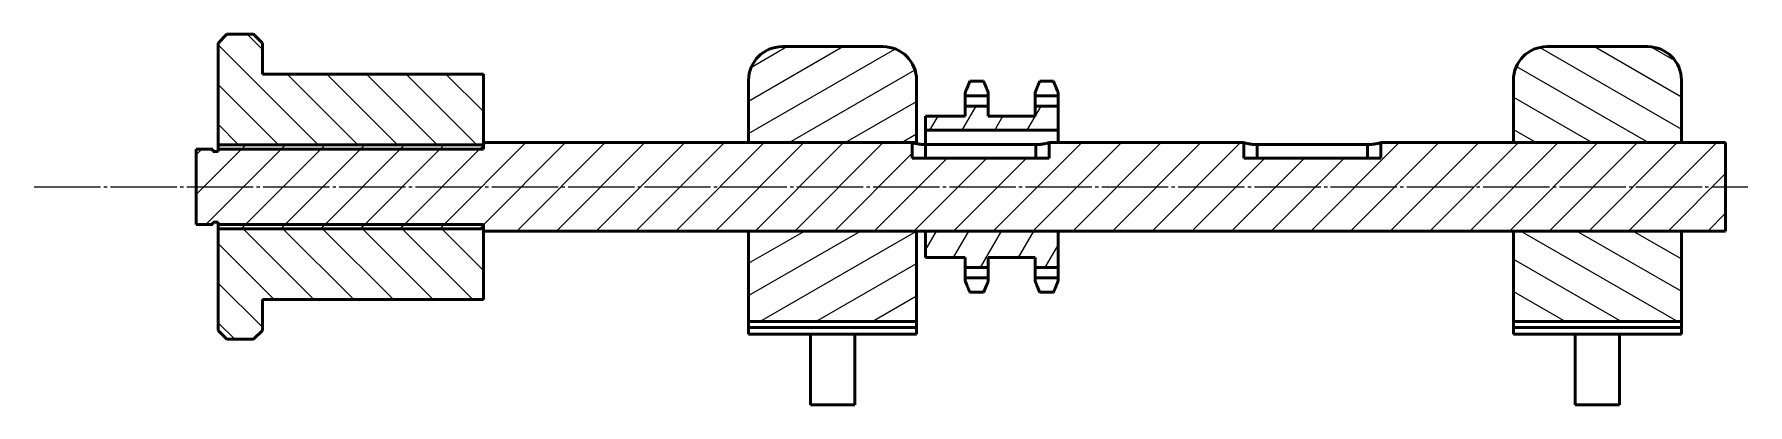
# Model space of a CAD drawing. Header units: millimetres. Extents: x 5184 to 5571, y 7292 to 7858.
# Drawn here: x 5183.8 to 5571.4, y 7292.2 to 7376 of the extents above.
import ezdxf

# ---------------------------------------------------------------- set-up
doc = ezdxf.new("R2010")
doc.units = ezdxf.units.MM
doc.linetypes.add('JIS_08_15', pattern=[17.25, 15, -0.75, 0.75, -0.75])
for name, color, linetype, lineweight in [('ハッチング', 20, 'Continuous', 25), ('中心線', 4, 'JIS_08_15', 25), ('外形線', 7, 'Continuous', 50)]:
    doc.layers.add(name, color=color, linetype=linetype, lineweight=lineweight)
pattern_1 = [(45, (5096.1606, 7143.6026), (-4.49013, 4.49013), [])]
pattern_2 = [(60, (5096.1606, 7143.6026), (-5.49926, 3.175), [])]
pattern_3 = [(30, (5096.1606, 7143.6026), (-3.175, 5.49926), [])]
pattern_4 = [(150, (5096.1606, 7143.6026), (-3.175, -5.49926), [])]
pattern_5 = [(135, (5096.1606, 7143.6026), (-4.49013, -4.49013), [])]

msp = doc.modelspace()

# ---------------------------------------------------------------- hatches: boundary and pattern name
at = {"layer": 'ハッチング'}
h = msp.add_hatch(dxfattribs=at)
h.set_pattern_fill('ANSI31', color=256, scale=50.8, angle=90, style=0)
h.set_pattern_definition(pattern_5)
h.paths.add_polyline_path([(5227.42, 7375.96), (5225.42, 7373.96), (5225.42, 7350.96), (5285.42, 7350.96), (5285.42, 7366.96), (5235.42, 7366.96), (5235.42, 7373.96), (5233.42, 7375.96)])
h = msp.add_hatch(dxfattribs=at)
h.set_pattern_fill('ANSI31', color=256, scale=50.8, angle=-15, style=0)
h.set_pattern_definition(pattern_3)
h.paths.add_polyline_path([(5353.02, 7373.16), (5350.12, 7372.58), (5347.65, 7370.94), (5346, 7368.47), (5345.42, 7365.56), (5345.42, 7351.46), (5383.42, 7351.46), (5383.42, 7365.56), (5382.85, 7368.47), (5381.2, 7370.94), (5378.73, 7372.58), (5375.82, 7373.16)])
h = msp.add_hatch(dxfattribs=at)
h.set_pattern_fill('ANSI31', color=256, scale=50.8, angle=105, style=0)
h.set_pattern_definition(pattern_4)
h.paths.add_polyline_path([(5526.02, 7373.16), (5523.12, 7372.58), (5520.65, 7370.94), (5519, 7368.47), (5518.42, 7365.56), (5518.42, 7351.46), (5556.42, 7351.46), (5556.42, 7365.56), (5555.85, 7368.47), (5554.2, 7370.94), (5551.73, 7372.58), (5548.82, 7373.16)])
h = msp.add_hatch(dxfattribs=at)
h.set_pattern_fill('ANSI31', color=256, scale=50.8, angle=15, style=0)
h.set_pattern_definition(pattern_2)
h.paths.add_polyline_path([(5399.62, 7357.46), (5399.62, 7359.69), (5394.42, 7359.69), (5394.42, 7357.46), (5385.42, 7357.46), (5385.42, 7354.26), (5415.42, 7354.26), (5415.42, 7359.69), (5410.22, 7359.69), (5410.22, 7357.46)])
h = msp.add_hatch(dxfattribs=at)
h.set_pattern_fill('ANSI31', color=256, scale=50.8, style=0)
h.set_pattern_definition(pattern_1)
h.paths.add_polyline_path([(5382.42, 7347.96), (5382.42, 7351.46), (5285.42, 7351.46), (5285.42, 7349.96), (5225.42, 7349.96), (5225.42, 7349.46), (5224.22, 7349.46), (5224.22, 7349.96), (5220.42, 7349.96), (5220.42, 7332.96), (5224.22, 7332.96), (5224.22, 7333.46), (5225.42, 7333.46), (5225.42, 7332.96), (5285.42, 7332.96), (5285.42, 7331.46), (5566.42, 7331.46), (5566.42, 7351.46), (5488.42, 7351.46), (5488.42, 7347.96), (5457.42, 7347.96), (5457.42, 7351.46), (5413.42, 7351.46), (5413.42, 7347.96)])
h = msp.add_hatch(dxfattribs=at)
h.set_pattern_fill('ANSI31', color=256, scale=50.8, style=0)
h.set_pattern_definition(pattern_1)
h.paths.add_polyline_path([(5285.42, 7350.96), (5225.42, 7350.96), (5225.42, 7349.96), (5285.42, 7349.96)])
h = msp.add_hatch(dxfattribs=at)
h.set_pattern_fill('ANSI31', color=256, scale=50.8, style=0)
h.set_pattern_definition(pattern_1)
h.paths.add_polyline_path([(5225.42, 7331.96), (5285.42, 7331.96), (5285.42, 7332.96), (5225.42, 7332.96)])
h = msp.add_hatch(dxfattribs=at)
h.set_pattern_fill('ANSI31', color=256, scale=50.8, angle=90, style=0)
h.set_pattern_definition(pattern_5)
h.paths.add_polyline_path([(5225.42, 7308.96), (5227.42, 7306.96), (5233.42, 7306.96), (5235.42, 7308.96), (5235.42, 7315.96), (5285.42, 7315.96), (5285.42, 7331.96), (5225.42, 7331.96)])
h = msp.add_hatch(dxfattribs=at)
h.set_pattern_fill('ANSI31', color=256, scale=50.8, angle=-15, style=0)
h.set_pattern_definition(pattern_3)
h.paths.add_polyline_path([(5345.42, 7331.46), (5345.42, 7310.96), (5383.42, 7310.96), (5383.42, 7331.46)])
h = msp.add_hatch(dxfattribs=at)
h.set_pattern_fill('ANSI31', color=256, scale=50.8, angle=15, style=0)
h.set_pattern_definition(pattern_2)
h.paths.add_polyline_path([(5399.62, 7323.24), (5399.62, 7325.46), (5410.22, 7325.46), (5410.22, 7323.24), (5415.42, 7323.24), (5415.42, 7331.46), (5385.42, 7331.46), (5385.42, 7325.46), (5394.42, 7325.46), (5394.42, 7323.24)])
h = msp.add_hatch(dxfattribs=at)
h.set_pattern_fill('ANSI31', color=256, scale=50.8, angle=105, style=0)
h.set_pattern_definition(pattern_4)
h.paths.add_polyline_path([(5518.42, 7331.46), (5518.42, 7310.96), (5556.42, 7310.96), (5556.42, 7331.46)])

# ---------------------------------------------------------------- linework, layer by layer
at = {"layer": '中心線'}
msp.add_line((5183.83, 7341.46), (5571.42, 7341.46), dxfattribs=at)
at = {"layer": '外形線'}
for p, q in [((5227.42, 7375.96), (5225.42, 7373.96)), ((5233.42, 7375.96), (5227.42, 7375.96)), ((5235.42, 7373.96), (5233.42, 7375.96)), ((5225.42, 7373.96), (5225.42, 7350.96)), ((5235.42, 7366.96), (5235.42, 7373.96)), ((5375.82, 7373.16), (5353.02, 7373.16)), ((5548.82, 7373.16), (5526.02, 7373.16)), ((5285.42, 7366.96), (5235.42, 7366.96)), ((5285.42, 7350.96), (5285.42, 7366.96)), ((5345.42, 7365.56), (5345.42, 7351.46)), ((5383.42, 7351.46), (5383.42, 7365.56)), ((5395.46, 7365.32), (5398.58, 7365.32)), ((5411.26, 7365.32), (5414.38, 7365.32)), ((5518.42, 7365.56), (5518.42, 7351.46)), ((5556.42, 7351.46), (5556.42, 7365.56)), ((5394.42, 7362.04), (5394.42, 7362.79)), ((5394.42, 7359.69), (5394.42, 7362.04)), ((5399.62, 7362.04), (5394.42, 7362.04)), ((5399.62, 7362.79), (5399.62, 7362.04)), ((5399.62, 7362.04), (5399.62, 7359.69)), ((5410.22, 7362.04), (5410.22, 7362.79)), ((5415.42, 7362.04), (5410.22, 7362.04)), ((5410.22, 7359.69), (5410.22, 7362.04)), ((5415.42, 7362.79), (5415.42, 7362.04)), ((5415.42, 7362.04), (5415.42, 7359.69)), ((5385.42, 7357.46), (5385.42, 7354.26)), ((5394.42, 7357.46), (5385.42, 7357.46)), ((5394.42, 7359.69), (5394.42, 7357.46)), ((5399.62, 7359.69), (5394.42, 7359.69)), ((5399.62, 7357.46), (5399.62, 7359.69)), ((5410.22, 7357.46), (5399.62, 7357.46)), ((5410.22, 7359.69), (5410.22, 7357.46)), ((5415.42, 7359.69), (5410.22, 7359.69)), ((5415.42, 7354.26), (5415.42, 7359.69)), ((5385.42, 7351), (5385.42, 7354.26)), ((5385.42, 7354.26), (5415.42, 7354.26)), ((5415.42, 7354.26), (5415.42, 7351.46)), ((5220.42, 7349.96), (5220.42, 7332.96)), ((5224.22, 7349.96), (5220.42, 7349.96)), ((5224.22, 7349.46), (5224.22, 7349.96)), ((5225.42, 7349.46), (5224.22, 7349.46)), ((5225.42, 7350.96), (5285.42, 7350.96)), ((5225.42, 7350.96), (5225.42, 7349.96)), ((5285.42, 7350.96), (5225.42, 7350.96)), ((5225.42, 7349.96), (5225.42, 7349.46)), ((5285.42, 7349.96), (5225.42, 7349.96)), ((5225.42, 7349.96), (5285.42, 7349.96)), ((5285.42, 7351.46), (5285.42, 7349.96)), ((5382.42, 7351.46), (5285.42, 7351.46)), ((5285.42, 7349.96), (5285.42, 7350.96)), ((5345.42, 7351.46), (5383.42, 7351.46)), ((5382.42, 7347.96), (5382.42, 7351.46)), ((5383.42, 7351.46), (5383.42, 7351.21)), ((5410.42, 7351), (5385.42, 7351)), ((5385.42, 7351), (5410.42, 7351)), ((5385.42, 7351), (5385.42, 7347.96)), ((5410.42, 7351), (5410.42, 7347.96)), ((5413.42, 7351.46), (5413.42, 7347.96)), ((5457.42, 7351.46), (5413.42, 7351.46)), ((5457.42, 7347.96), (5457.42, 7351.46)), ((5460.42, 7351), (5460.42, 7347.96)), ((5460.42, 7351), (5485.42, 7351)), ((5485.42, 7351), (5485.42, 7347.96)), ((5488.42, 7351.46), (5488.42, 7347.96)), ((5566.42, 7351.46), (5488.42, 7351.46)), ((5518.42, 7351.46), (5556.42, 7351.46)), ((5566.42, 7331.46), (5566.42, 7351.46)), ((5413.42, 7347.96), (5382.42, 7347.96)), ((5488.42, 7347.96), (5457.42, 7347.96)), ((5224.22, 7333.46), (5225.42, 7333.46)), ((5224.22, 7332.96), (5224.22, 7333.46)), ((5225.42, 7333.46), (5225.42, 7332.96)), ((5220.42, 7332.96), (5224.22, 7332.96)), ((5225.42, 7332.96), (5285.42, 7332.96)), ((5225.42, 7332.96), (5225.42, 7331.96)), ((5285.42, 7332.96), (5225.42, 7332.96)), ((5225.42, 7331.96), (5225.42, 7308.96)), ((5285.42, 7331.96), (5225.42, 7331.96)), ((5225.42, 7331.96), (5285.42, 7331.96)), ((5285.42, 7332.96), (5285.42, 7331.46)), ((5285.42, 7331.96), (5285.42, 7332.96)), ((5285.42, 7315.96), (5285.42, 7331.96)), ((5285.42, 7331.46), (5566.42, 7331.46)), ((5383.42, 7331.46), (5345.42, 7331.46)), ((5345.42, 7331.46), (5345.42, 7310.96)), ((5383.42, 7310.96), (5383.42, 7331.46)), ((5385.42, 7331.46), (5385.42, 7325.46)), ((5415.42, 7331.46), (5385.42, 7331.46)), ((5415.42, 7323.24), (5415.42, 7331.46)), ((5556.42, 7331.46), (5518.42, 7331.46)), ((5518.42, 7331.46), (5518.42, 7310.96)), ((5556.42, 7310.96), (5556.42, 7331.46)), ((5385.42, 7325.46), (5394.42, 7325.46)), ((5394.42, 7325.46), (5394.42, 7323.24)), ((5394.42, 7320.88), (5394.42, 7323.24)), ((5394.42, 7323.24), (5399.62, 7323.24)), ((5399.62, 7325.46), (5410.22, 7325.46)), ((5399.62, 7323.24), (5399.62, 7325.46)), ((5399.62, 7323.24), (5399.62, 7320.88)), ((5410.22, 7325.46), (5410.22, 7323.24)), ((5410.22, 7320.88), (5410.22, 7323.24)), ((5410.22, 7323.24), (5415.42, 7323.24)), ((5415.42, 7323.24), (5415.42, 7320.88)), ((5394.42, 7320.13), (5394.42, 7320.88)), ((5399.62, 7320.88), (5394.42, 7320.88)), ((5399.62, 7320.88), (5399.62, 7320.13)), ((5410.22, 7320.13), (5410.22, 7320.88)), ((5415.42, 7320.88), (5410.22, 7320.88)), ((5415.42, 7320.88), (5415.42, 7320.13)), ((5235.42, 7315.96), (5285.42, 7315.96)), ((5235.42, 7308.96), (5235.42, 7315.96)), ((5398.58, 7317.61), (5395.46, 7317.61)), ((5414.38, 7317.61), (5411.26, 7317.61)), ((5345.42, 7310.96), (5345.42, 7309.66)), ((5345.42, 7310.96), (5383.42, 7310.96)), ((5383.42, 7309.66), (5383.42, 7310.96)), ((5518.42, 7310.96), (5518.42, 7309.66)), ((5518.42, 7310.96), (5556.42, 7310.96)), ((5556.42, 7309.66), (5556.42, 7310.96)), ((5225.42, 7308.96), (5227.42, 7306.96)), ((5227.42, 7306.96), (5233.42, 7306.96)), ((5233.42, 7306.96), (5235.42, 7308.96)), ((5383.42, 7309.66), (5345.42, 7309.66)), ((5345.42, 7308.16), (5345.42, 7309.66)), ((5345.42, 7308.16), (5383.42, 7308.16)), ((5359.42, 7308.16), (5359.42, 7292.16)), ((5369.42, 7308.16), (5369.42, 7292.16)), ((5383.42, 7309.66), (5383.42, 7308.16)), ((5556.42, 7309.66), (5518.42, 7309.66)), ((5518.42, 7308.16), (5518.42, 7309.66)), ((5518.42, 7308.16), (5556.42, 7308.16)), ((5532.42, 7308.16), (5532.42, 7292.16)), ((5542.42, 7308.16), (5542.42, 7292.16)), ((5556.42, 7309.66), (5556.42, 7308.16)), ((5366.51, 7292.16), (5359.42, 7292.16)), ((5369.42, 7292.16), (5366.51, 7292.16)), ((5537.42, 7292.16), (5532.42, 7292.16)), ((5542.42, 7292.16), (5537.42, 7292.16))]:
    msp.add_line(p, q, dxfattribs=at).dxf.unprotected_set("ltscale", 0)
for points in [[(5394.42, 7362.79), (5394.47, 7362.89), (5394.51, 7362.99), (5394.55, 7363.09), (5394.59, 7363.19), (5394.63, 7363.3), (5394.67, 7363.4), (5394.72, 7363.5), (5394.76, 7363.6), (5394.8, 7363.71), (5394.84, 7363.81), (5394.89, 7363.91), (5394.93, 7364.02), (5394.97, 7364.13), (5395.02, 7364.23), (5395.06, 7364.34), (5395.1, 7364.44), (5395.15, 7364.55), (5395.19, 7364.66), (5395.24, 7364.77), (5395.28, 7364.88), (5395.33, 7364.99), (5395.37, 7365.1), (5395.42, 7365.21), (5395.46, 7365.32)], [(5398.58, 7365.32), (5398.63, 7365.21), (5398.68, 7365.1), (5398.72, 7364.99), (5398.77, 7364.88), (5398.81, 7364.77), (5398.86, 7364.66), (5398.9, 7364.55), (5398.94, 7364.44), (5398.99, 7364.34), (5399.03, 7364.23), (5399.08, 7364.13), (5399.12, 7364.02), (5399.16, 7363.91), (5399.21, 7363.81), (5399.25, 7363.71), (5399.29, 7363.6), (5399.33, 7363.5), (5399.38, 7363.4), (5399.42, 7363.3), (5399.46, 7363.19), (5399.5, 7363.09), (5399.54, 7362.99), (5399.58, 7362.89), (5399.62, 7362.79)], [(5410.22, 7362.79), (5410.27, 7362.89), (5410.31, 7362.99), (5410.35, 7363.09), (5410.39, 7363.19), (5410.43, 7363.3), (5410.47, 7363.4), (5410.52, 7363.5), (5410.56, 7363.6), (5410.6, 7363.71), (5410.64, 7363.81), (5410.69, 7363.91), (5410.73, 7364.02), (5410.77, 7364.13), (5410.82, 7364.23), (5410.86, 7364.34), (5410.9, 7364.44), (5410.95, 7364.55), (5410.99, 7364.66), (5411.04, 7364.77), (5411.08, 7364.88), (5411.13, 7364.99), (5411.17, 7365.1), (5411.22, 7365.21), (5411.26, 7365.32)], [(5414.38, 7365.32), (5414.43, 7365.21), (5414.48, 7365.1), (5414.52, 7364.99), (5414.57, 7364.88), (5414.61, 7364.77), (5414.66, 7364.66), (5414.7, 7364.55), (5414.74, 7364.44), (5414.79, 7364.34), (5414.83, 7364.23), (5414.88, 7364.13), (5414.92, 7364.02), (5414.96, 7363.91), (5415.01, 7363.81), (5415.05, 7363.71), (5415.09, 7363.6), (5415.13, 7363.5), (5415.18, 7363.4), (5415.22, 7363.3), (5415.26, 7363.19), (5415.3, 7363.09), (5415.34, 7362.99), (5415.38, 7362.89), (5415.42, 7362.79)], [(5382.42, 7351.46), (5382.43, 7351.46), (5382.45, 7351.45), (5382.48, 7351.44), (5382.53, 7351.43), (5382.58, 7351.42), (5382.65, 7351.4), (5382.74, 7351.37), (5382.83, 7351.35), (5382.94, 7351.32), (5383.05, 7351.29), (5383.17, 7351.26), (5383.3, 7351.23), (5383.44, 7351.21), (5383.59, 7351.18), (5383.75, 7351.15), (5383.92, 7351.12), (5384.09, 7351.09), (5384.27, 7351.07), (5384.46, 7351.05), (5384.65, 7351.03), (5384.84, 7351.02), (5385.04, 7351.01), (5385.23, 7351), (5385.42, 7351)], [(5410.42, 7351), (5410.62, 7351), (5410.81, 7351.01), (5411, 7351.02), (5411.2, 7351.03), (5411.39, 7351.05), (5411.58, 7351.07), (5411.76, 7351.09), (5411.93, 7351.12), (5412.1, 7351.15), (5412.26, 7351.18), (5412.41, 7351.21), (5412.55, 7351.23), (5412.67, 7351.26), (5412.8, 7351.29), (5412.91, 7351.32), (5413.02, 7351.35), (5413.11, 7351.37), (5413.19, 7351.4), (5413.26, 7351.42), (5413.32, 7351.43), (5413.37, 7351.44), (5413.4, 7351.45), (5413.42, 7351.46), (5413.42, 7351.46)], [(5457.42, 7351.46), (5457.43, 7351.46), (5457.45, 7351.45), (5457.48, 7351.44), (5457.53, 7351.43), (5457.58, 7351.42), (5457.65, 7351.4), (5457.74, 7351.37), (5457.83, 7351.35), (5457.94, 7351.32), (5458.05, 7351.29), (5458.17, 7351.26), (5458.3, 7351.23), (5458.44, 7351.21), (5458.59, 7351.18), (5458.75, 7351.15), (5458.92, 7351.12), (5459.09, 7351.09), (5459.27, 7351.07), (5459.46, 7351.05), (5459.65, 7351.03), (5459.84, 7351.02), (5460.04, 7351.01), (5460.23, 7351), (5460.42, 7351)], [(5485.42, 7351), (5485.62, 7351), (5485.81, 7351.01), (5486, 7351.02), (5486.2, 7351.03), (5486.39, 7351.05), (5486.58, 7351.07), (5486.76, 7351.09), (5486.93, 7351.12), (5487.1, 7351.15), (5487.26, 7351.18), (5487.41, 7351.21), (5487.55, 7351.23), (5487.67, 7351.26), (5487.8, 7351.29), (5487.91, 7351.32), (5488.02, 7351.35), (5488.11, 7351.37), (5488.19, 7351.4), (5488.26, 7351.42), (5488.32, 7351.43), (5488.37, 7351.44), (5488.4, 7351.45), (5488.42, 7351.46), (5488.42, 7351.46)], [(5395.46, 7317.61), (5395.42, 7317.72), (5395.37, 7317.83), (5395.33, 7317.94), (5395.28, 7318.05), (5395.24, 7318.16), (5395.19, 7318.26), (5395.15, 7318.37), (5395.1, 7318.48), (5395.06, 7318.59), (5395.02, 7318.69), (5394.97, 7318.8), (5394.93, 7318.9), (5394.89, 7319.01), (5394.84, 7319.11), (5394.8, 7319.22), (5394.76, 7319.32), (5394.72, 7319.42), (5394.67, 7319.53), (5394.63, 7319.63), (5394.59, 7319.73), (5394.55, 7319.83), (5394.51, 7319.93), (5394.47, 7320.03), (5394.42, 7320.13)], [(5399.62, 7320.13), (5399.58, 7320.03), (5399.54, 7319.93), (5399.5, 7319.83), (5399.46, 7319.73), (5399.42, 7319.63), (5399.38, 7319.53), (5399.33, 7319.42), (5399.29, 7319.32), (5399.25, 7319.22), (5399.21, 7319.11), (5399.16, 7319.01), (5399.12, 7318.9), (5399.08, 7318.8), (5399.03, 7318.69), (5398.99, 7318.59), (5398.94, 7318.48), (5398.9, 7318.37), (5398.86, 7318.26), (5398.81, 7318.16), (5398.77, 7318.05), (5398.72, 7317.94), (5398.68, 7317.83), (5398.63, 7317.72), (5398.58, 7317.61)], [(5411.26, 7317.61), (5411.22, 7317.72), (5411.17, 7317.83), (5411.13, 7317.94), (5411.08, 7318.05), (5411.04, 7318.16), (5410.99, 7318.26), (5410.95, 7318.37), (5410.9, 7318.48), (5410.86, 7318.59), (5410.82, 7318.69), (5410.77, 7318.8), (5410.73, 7318.9), (5410.69, 7319.01), (5410.64, 7319.11), (5410.6, 7319.22), (5410.56, 7319.32), (5410.52, 7319.42), (5410.47, 7319.53), (5410.43, 7319.63), (5410.39, 7319.73), (5410.35, 7319.83), (5410.31, 7319.93), (5410.27, 7320.03), (5410.22, 7320.13)], [(5415.42, 7320.13), (5415.38, 7320.03), (5415.34, 7319.93), (5415.3, 7319.83), (5415.26, 7319.73), (5415.22, 7319.63), (5415.18, 7319.53), (5415.13, 7319.42), (5415.09, 7319.32), (5415.05, 7319.22), (5415.01, 7319.11), (5414.96, 7319.01), (5414.92, 7318.9), (5414.88, 7318.8), (5414.83, 7318.69), (5414.79, 7318.59), (5414.74, 7318.48), (5414.7, 7318.37), (5414.66, 7318.26), (5414.61, 7318.16), (5414.57, 7318.05), (5414.52, 7317.94), (5414.48, 7317.83), (5414.43, 7317.72), (5414.38, 7317.61)]]:
    msp.add_lwpolyline(points, dxfattribs=at).dxf.unprotected_set("ltscale", 0)
for centre, start, end in [((5353.02, 7365.56), 90, 180), ((5375.82, 7365.56), 0, 90), ((5526.02, 7365.56), 90, 180), ((5548.82, 7365.56), 0, 90)]:
    msp.add_arc(centre, 7.6, start, end, dxfattribs=at).dxf.unprotected_set("ltscale", 0)

doc.saveas('drawing.dxf')
